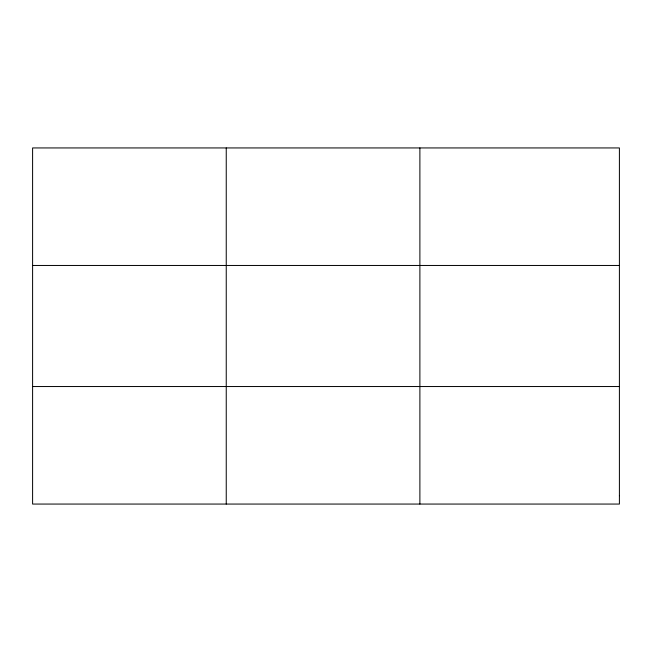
<?xml version="1.0" encoding="UTF-8"?>
<svg xmlns="http://www.w3.org/2000/svg" width="652" height="652" viewBox="0 0 652 652"><rect width="100%" height="100%" fill="white"/><g stroke="black" fill="none" stroke-linecap="round" stroke-linejoin="round"><path stroke-width="0.98" d="M226.244 147.939L226.244 504.061M419.888 147.939L419.888 504.061M32.6 265.462L619.4 265.462M32.6 386.538L619.4 386.538M619.4 495.667L619.4 504.061L32.6 504.061L32.6 147.939L619.4 147.939L619.4 495.667"/></g></svg>
